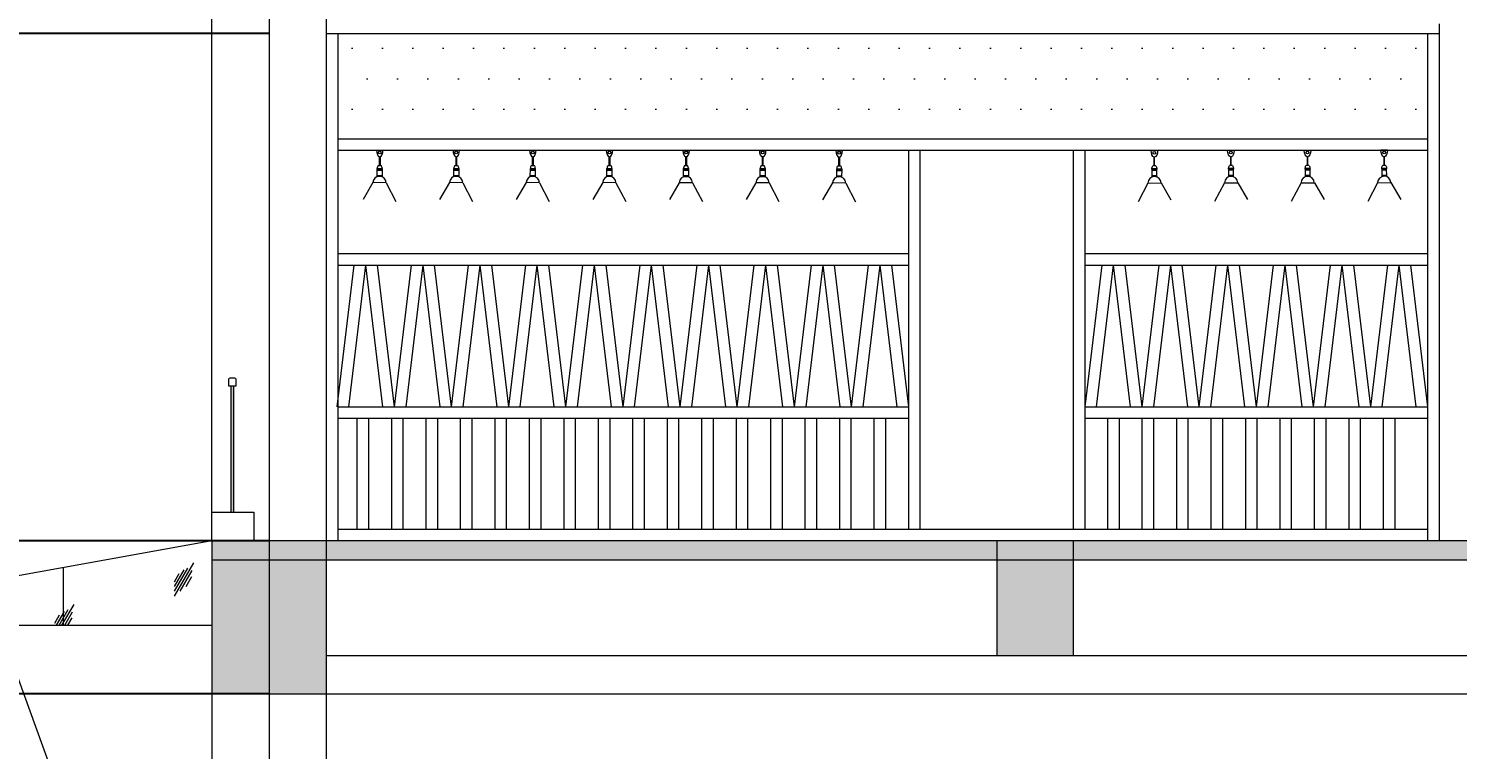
# Model space of a CAD drawing. Header units: millimetres. Extents: x 485872 to 486142, y -52344 to -52207.
# Drawn here: x 486057.5 to 486064.97, y -52335.47 to -52331.7 of the extents above; entities that cross this region are included whole.
import ezdxf

# ---------------------------------------------------------------- set-up
doc = ezdxf.new("R2010")
doc.units = ezdxf.units.MM
doc.header["$LTSCALE"] = 15
doc.header["$PDMODE"] = 2
doc.header["$PDSIZE"] = -10
doc.linetypes.add('DASHDOTX2', pattern=[50.8, 25.4, -12.7, 0, -12.7])
doc.styles.get("Standard").update_dxf_attribs({"font": ''})
doc.styles.get('Standard').set_extended_font_data('Flux Architect', italic=True)
doc.dimstyles.get("Standard").update_dxf_attribs({"dimtxt": 0.2, "dimasz": 0.15, "dimexe": 0.1, "dimexo": 0.3, "dimgap": 0.1, "dimtad": 1, "dimzin": 0, "dimdsep": 46, "dimtxsty": 'Standard', "dimblk": 'ARCHTICK', "dimcen": 0.09, "dimdle": 0.1, "dimclrd": 4, "dimclrt": 2, "dimadec": 0, "dimazin": 0, "dimtfac": 1, "dimtofl": 0, "dimtmove": 0, "dimatfit": 3, "dimfxl": 1, "dimtfillclr": 1, "dimtolj": 1, "dimtzin": 0, "dimarcsym": 1})

# ---------------------------------------------------------------- blocks, each defined once
blk = doc.blocks.new('_ArchTick')
at = {"color": 0, "const_width": 0.15}
blk.add_lwpolyline([(-0.5, -0.5), (0.5, 0.5)], dxfattribs=at)
blk = doc.blocks.new('*D149')
at = {"color": 4, "linetype": 'Continuous', "lineweight": -2, "transparency": 16777216}
blk.add_line((486053.9905, -52337.9766), (486053.9905, -52335.0766), dxfattribs=at)
at = {"color": 0, "linetype": 'Continuous', "lineweight": -2, "transparency": 16777216}
for p, q in [((486058.7597, -52335.1766), (486053.8905, -52335.1766)), ((486058.1597, -52337.8766), (486053.8905, -52337.8766))]:
    blk.add_line(p, q, dxfattribs=at)
at = {"layer": 'Defpoints', "color": 0, "linetype": 'Continuous', "lineweight": 13, "transparency": 16777216}
for p in [(486053.9905, -52335.1766), (486059.0597, -52335.1766), (486058.4597, -52337.8766)]:
    blk.add_point(p, dxfattribs=at)
at = {"color": 4, "linetype": 'Continuous', "lineweight": -2, "transparency": 16777216, "xscale": 0.15, "yscale": 0.15, "zscale": 0.15}
for p, rotation in [((486053.9905, -52335.1766), 90), ((486053.9905, -52337.8766), 270)]:
    blk.add_blockref('_ArchTick', p, dxfattribs=dict(at, rotation=rotation))
at = {"color": 2, "linetype": 'Continuous', "lineweight": 13, "transparency": 16777216, "insert": (486053.7883, -52336.5266), "char_height": 0.2, "attachment_point": 5, "rotation": 90}
blk.add_mtext('\\A1;2.70', dxfattribs=at)
blk = doc.blocks.new('*D150')
at = {"color": 4, "linetype": 'Continuous', "lineweight": -2, "transparency": 16777216}
blk.add_line((486053.9905, -52335.2766), (486053.9905, -52334.2766), dxfattribs=at)
at = {"color": 0, "linetype": 'Continuous', "lineweight": -2, "transparency": 16777216}
for p, q in [((486058.7597, -52334.3766), (486053.8905, -52334.3766)), ((486058.7597, -52335.1766), (486053.8905, -52335.1766))]:
    blk.add_line(p, q, dxfattribs=at)
at = {"layer": 'Defpoints', "color": 0, "linetype": 'Continuous', "lineweight": 13, "transparency": 16777216}
for p in [(486053.9905, -52334.3766), (486059.0597, -52334.3766), (486059.0597, -52335.1766)]:
    blk.add_point(p, dxfattribs=at)
at = {"color": 4, "linetype": 'Continuous', "lineweight": -2, "transparency": 16777216, "xscale": 0.15, "yscale": 0.15, "zscale": 0.15}
for p, rotation in [((486053.9905, -52334.3766), 90), ((486053.9905, -52335.1766), 270)]:
    blk.add_blockref('_ArchTick', p, dxfattribs=dict(at, rotation=rotation))
at = {"color": 2, "linetype": 'Continuous', "lineweight": 13, "transparency": 16777216, "insert": (486053.7883, -52334.7766), "char_height": 0.2, "attachment_point": 5, "rotation": 90}
blk.add_mtext('\\A1;0.80', dxfattribs=at)
blk = doc.blocks.new('*D151')
at = {"color": 4, "linetype": 'Continuous', "lineweight": -2, "transparency": 16777216}
blk.add_line((486053.9905, -52334.4766), (486053.9905, -52331.6266), dxfattribs=at)
at = {"color": 0, "linetype": 'Continuous', "lineweight": -2, "transparency": 16777216}
for p, q in [((486058.7597, -52331.7266), (486053.8905, -52331.7266)), ((486058.7597, -52334.3766), (486053.8905, -52334.3766))]:
    blk.add_line(p, q, dxfattribs=at)
at = {"layer": 'Defpoints', "color": 0, "linetype": 'Continuous', "lineweight": 13, "transparency": 16777216}
for p in [(486053.9905, -52331.7266), (486059.0597, -52331.7266), (486059.0597, -52334.3766)]:
    blk.add_point(p, dxfattribs=at)
at = {"color": 4, "linetype": 'Continuous', "lineweight": -2, "transparency": 16777216, "xscale": 0.15, "yscale": 0.15, "zscale": 0.15}
for p, rotation in [((486053.9905, -52331.7266), 90), ((486053.9905, -52334.3766), 270)]:
    blk.add_blockref('_ArchTick', p, dxfattribs=dict(at, rotation=rotation))
at = {"color": 2, "linetype": 'Continuous', "lineweight": 13, "transparency": 16777216, "insert": (486053.7883, -52333.0516), "char_height": 0.2, "attachment_point": 5, "rotation": 90}
blk.add_mtext('\\A1;2.65', dxfattribs=at)
blk = doc.blocks.new('*D152')
at = {"color": 4, "linetype": 'Continuous', "lineweight": -2, "transparency": 16777216}
blk.add_line((486053.9905, -52331.8266), (486053.9905, -52330.8766), dxfattribs=at)
at = {"color": 0, "linetype": 'Continuous', "lineweight": -2, "transparency": 16777216}
for p, q in [((486058.7597, -52330.9766), (486053.8905, -52330.9766)), ((486058.7597, -52331.7266), (486053.8905, -52331.7266))]:
    blk.add_line(p, q, dxfattribs=at)
at = {"layer": 'Defpoints', "color": 0, "linetype": 'Continuous', "lineweight": 13, "transparency": 16777216}
for p in [(486053.9905, -52330.9766), (486059.0597, -52330.9766), (486059.0597, -52331.7266)]:
    blk.add_point(p, dxfattribs=at)
at = {"color": 4, "linetype": 'Continuous', "lineweight": -2, "transparency": 16777216, "xscale": 0.15, "yscale": 0.15, "zscale": 0.15}
for p, rotation in [((486053.9905, -52330.9766), 90), ((486053.9905, -52331.7266), 270)]:
    blk.add_blockref('_ArchTick', p, dxfattribs=dict(at, rotation=rotation))
at = {"color": 2, "linetype": 'Continuous', "lineweight": 13, "transparency": 16777216, "insert": (486053.7883, -52331.3516), "char_height": 0.2, "attachment_point": 5, "rotation": 90}
blk.add_mtext('\\A1;0.75', dxfattribs=at)

msp = doc.modelspace()

# ---------------------------------------------------------------- hatches: boundary and pattern name
at = {"linetype": 'Continuous', "lineweight": 9}
h = msp.add_hatch(dxfattribs=at)
h.set_pattern_fill('DOTS', color=254, scale=0.1)
h.set_pattern_definition([(0, (485401.17337, -52287.03726), (0.079375, 0.15875), [0, -0.15875])])
h.paths.add_polyline_path([(486064.811, -52331.7266), (486059.1197, -52331.7266), (486059.1197, -52332.2766), (486064.811, -52332.2766)])
at = {"linetype": 'Continuous', "lineweight": 13}
h = msp.add_hatch(color=153, dxfattribs=at)
h.dxf.hatch_style = 1
h.paths.add_polyline_path([(486058.5747, -52333.5666), (486058.5597, -52333.5666), (486058.5597, -52334.2266), (486058.5747, -52334.2266)])
h = msp.add_hatch(dxfattribs=at)
h.set_pattern_fill('ANSI31', color=4, scale=0.8, angle=45)
h.set_pattern_definition([(90, (485666.5243, -52290.9366), (-2.54, 2e-16), [])])
h.paths.add_polyline_path([(486058.4597, -52334.8175), (486058.4597, -52334.3766), (486056.0197, -52334.8175)])
h = msp.add_hatch(dxfattribs=at)
h.set_pattern_fill('GLASS', color=4, scale=0.5, pattern_type=2)
h.set_pattern_definition([(60, (485666.5243, -52290.91164), (-0.374989, 0.2165), [0.14, -0.36]), (60, (485666.5843, -52290.88664), (-0.374989, 0.2165), [0.06, -0.44]), (60, (485666.5243, -52290.88664), (-0.374989, 0.2165), [0.1, -0.4]), (60, (485666.5543, -52290.91164), (-0.374989, 0.2165), [0.125, -0.375]), (60, (485666.5243, -52290.93664), (-0.374989, 0.2165), [0.2, -0.3]), (60, (485666.5243, -52290.86164), (-0.374989, 0.2165), [0.05, -0.45])])
h.paths.add_polyline_path([(486058.4597, -52334.8175), (486058.4597, -52334.3766), (486056.0197, -52334.8175)])
h = msp.add_hatch(color=256, dxfattribs=at)
h.dxf.hatch_style = 1
h.paths.add_polyline_path([(486058.4597, -52335.1766), (486059.0597, -52335.1766), (486059.0597, -52334.3766), (486058.4597, -52334.3766)])
h = msp.add_hatch(color=256, dxfattribs=at)
h.dxf.hatch_style = 1
h.paths.add_polyline_path([(486067.9797, -52334.4766), (486067.9797, -52334.3766), (486059.0597, -52334.3766), (486059.0597, -52334.4766)])
h = msp.add_hatch(color=256, dxfattribs=at)
h.dxf.hatch_style = 1
h.paths.add_polyline_path([(486062.5597, -52334.9766), (486062.9597, -52334.9766), (486062.9597, -52334.3766), (486062.5597, -52334.3766)])

# ---------------------------------------------------------------- linework, layer by layer
for p, q in [((486058.4597, -52334.3766), (486058.4597, -52330.8766)), ((486059.0597, -52334.3766), (486059.0597, -52331.0968)), ((486057.3463, -52334.8175), (486058.0594, -52336.7766)), ((486059.0597, -52340.891), (486059.0597, -52334.8175))]:
    msp.add_line(p, q, dxfattribs=at)
at = {"color": 6, "linetype": 'DASHDOTX2', "lineweight": 13}
msp.add_line((486058.7597, -52330.8766), (486058.7597, -52342.3766), dxfattribs=at)
at = {"color": 254, "linetype": 'Continuous', "lineweight": 9}
for p, q in [((486059.1197, -52334.3766), (486059.1197, -52331.7266)), ((486059.3197, -52332.3366), (486059.354, -52332.3366)), ((486059.7197, -52332.3366), (486059.754, -52332.3366)), ((486060.1197, -52332.3366), (486060.154, -52332.3366)), ((486060.5197, -52332.3366), (486060.554, -52332.3366)), ((486060.9197, -52332.3376), (486060.954, -52332.3376)), ((486061.3197, -52332.3376), (486061.354, -52332.3376)), ((486061.7197, -52332.3386), (486061.754, -52332.3386)), ((486063.3997, -52332.3386), (486063.3654, -52332.3386)), ((486063.7997, -52332.3376), (486063.7654, -52332.3376)), ((486064.1997, -52332.3376), (486064.1654, -52332.3376)), ((486064.5997, -52332.3366), (486064.5654, -52332.3366)), ((486059.3292, -52332.4162), (486059.3444, -52332.4163)), ((486059.3356, -52332.4152), (486059.3356, -52332.3709)), ((486059.3387, -52332.3708), (486059.3387, -52332.4174)), ((486059.7292, -52332.4162), (486059.7444, -52332.4163)), ((486059.7356, -52332.4152), (486059.7356, -52332.3709)), ((486059.7387, -52332.3708), (486059.7387, -52332.4174)), ((486060.1292, -52332.4162), (486060.1444, -52332.4163)), ((486060.1356, -52332.4152), (486060.1356, -52332.3709)), ((486060.1387, -52332.3708), (486060.1387, -52332.4174)), ((486060.5292, -52332.4162), (486060.5444, -52332.4163)), ((486060.5356, -52332.4152), (486060.5356, -52332.3709)), ((486060.5387, -52332.3708), (486060.5387, -52332.4174)), ((486060.9292, -52332.4172), (486060.9443, -52332.4173)), ((486060.9356, -52332.4162), (486060.9356, -52332.3719)), ((486060.9387, -52332.3718), (486060.9387, -52332.4184)), ((486061.3292, -52332.4172), (486061.3443, -52332.4173)), ((486061.3356, -52332.4162), (486061.3356, -52332.3719)), ((486061.3387, -52332.3718), (486061.3387, -52332.4184)), ((486061.7292, -52332.4182), (486061.7443, -52332.4183)), ((486061.7356, -52332.4172), (486061.7356, -52332.3729)), ((486061.7387, -52332.3728), (486061.7387, -52332.4194)), ((486063.3902, -52332.4182), (486063.3751, -52332.4183)), ((486063.3807, -52332.3728), (486063.3807, -52332.4194)), ((486063.3839, -52332.4172), (486063.3839, -52332.3729)), ((486063.7902, -52332.4172), (486063.7751, -52332.4173)), ((486063.7807, -52332.3718), (486063.7807, -52332.4184)), ((486063.7839, -52332.4162), (486063.7839, -52332.3719)), ((486064.1902, -52332.4172), (486064.1751, -52332.4173)), ((486064.1807, -52332.3718), (486064.1807, -52332.4184)), ((486064.1839, -52332.4162), (486064.1839, -52332.3719)), ((486064.5902, -52332.4162), (486064.5751, -52332.4163)), ((486064.5807, -52332.3708), (486064.5807, -52332.4174)), ((486064.5839, -52332.4152), (486064.5839, -52332.3709)), ((486059.3235, -52332.4748), (486059.3238, -52332.432)), ((486059.3235, -52332.4724), (486059.3494, -52332.4725)), ((486059.3236, -52332.4682), (486059.3495, -52332.4684)), ((486059.3237, -52332.4346), (486059.3496, -52332.4347)), ((486059.3237, -52332.4367), (486059.3496, -52332.4368)), ((486059.3237, -52332.4387), (486059.3496, -52332.4389)), ((486059.3237, -52332.4408), (486059.3496, -52332.4409)), ((486059.3238, -52332.432), (486059.3497, -52332.4321)), ((486059.3497, -52332.4321), (486059.3494, -52332.4754)), ((486059.7235, -52332.4748), (486059.7238, -52332.432)), ((486059.7235, -52332.4724), (486059.7494, -52332.4725)), ((486059.7236, -52332.4682), (486059.7495, -52332.4684)), ((486059.7237, -52332.4346), (486059.7496, -52332.4347)), ((486059.7237, -52332.4367), (486059.7496, -52332.4368)), ((486059.7237, -52332.4387), (486059.7496, -52332.4389)), ((486059.7237, -52332.4408), (486059.7496, -52332.4409)), ((486059.7238, -52332.432), (486059.7497, -52332.4321)), ((486059.7497, -52332.4321), (486059.7494, -52332.4754)), ((486060.1235, -52332.4748), (486060.1238, -52332.432)), ((486060.1235, -52332.4724), (486060.1494, -52332.4725)), ((486060.1236, -52332.4682), (486060.1495, -52332.4684)), ((486060.1237, -52332.4346), (486060.1496, -52332.4347)), ((486060.1237, -52332.4367), (486060.1496, -52332.4368)), ((486060.1237, -52332.4387), (486060.1496, -52332.4389)), ((486060.1237, -52332.4408), (486060.1496, -52332.4409)), ((486060.1238, -52332.432), (486060.1497, -52332.4321)), ((486060.1497, -52332.4321), (486060.1494, -52332.4754)), ((486060.5235, -52332.4748), (486060.5238, -52332.432)), ((486060.5235, -52332.4724), (486060.5494, -52332.4725)), ((486060.5236, -52332.4682), (486060.5495, -52332.4684)), ((486060.5237, -52332.4346), (486060.5496, -52332.4347)), ((486060.5237, -52332.4367), (486060.5496, -52332.4368)), ((486060.5237, -52332.4387), (486060.5496, -52332.4389)), ((486060.5237, -52332.4408), (486060.5496, -52332.4409)), ((486060.5238, -52332.432), (486060.5497, -52332.4321)), ((486060.5497, -52332.4321), (486060.5494, -52332.4754)), ((486060.9235, -52332.4758), (486060.9238, -52332.433)), ((486060.9235, -52332.4734), (486060.9494, -52332.4735)), ((486060.9236, -52332.4692), (486060.9495, -52332.4694)), ((486060.9237, -52332.4356), (486060.9496, -52332.4357)), ((486060.9237, -52332.4376), (486060.9496, -52332.4378)), ((486060.9237, -52332.4397), (486060.9496, -52332.4399)), ((486060.9237, -52332.4418), (486060.9496, -52332.4419)), ((486060.9238, -52332.433), (486060.9497, -52332.4331)), ((486060.9497, -52332.4331), (486060.9494, -52332.4764)), ((486061.3235, -52332.4758), (486061.3238, -52332.433)), ((486061.3235, -52332.4734), (486061.3494, -52332.4735)), ((486061.3236, -52332.4692), (486061.3495, -52332.4694)), ((486061.3237, -52332.4356), (486061.3496, -52332.4357)), ((486061.3237, -52332.4376), (486061.3496, -52332.4378)), ((486061.3237, -52332.4397), (486061.3496, -52332.4399)), ((486061.3237, -52332.4418), (486061.3496, -52332.4419)), ((486061.3238, -52332.433), (486061.3497, -52332.4331)), ((486061.3497, -52332.4331), (486061.3494, -52332.4764)), ((486061.7235, -52332.4768), (486061.7237, -52332.434)), ((486061.7235, -52332.4744), (486061.7494, -52332.4745)), ((486061.7236, -52332.4702), (486061.7495, -52332.4704)), ((486061.7237, -52332.434), (486061.7496, -52332.4341)), ((486061.7237, -52332.4366), (486061.7496, -52332.4367)), ((486061.7237, -52332.4386), (486061.7496, -52332.4388)), ((486061.7237, -52332.4407), (486061.7496, -52332.4409)), ((486061.7237, -52332.4428), (486061.7496, -52332.4429)), ((486061.7496, -52332.4341), (486061.7494, -52332.4774)), ((486063.3957, -52332.434), (486063.3698, -52332.4341)), ((486063.3698, -52332.4341), (486063.3701, -52332.4774)), ((486063.3957, -52332.4366), (486063.3698, -52332.4367)), ((486063.3957, -52332.4386), (486063.3698, -52332.4388)), ((486063.3958, -52332.4407), (486063.3699, -52332.4409)), ((486063.3958, -52332.4428), (486063.3699, -52332.4429)), ((486063.3959, -52332.4702), (486063.37, -52332.4704)), ((486063.3959, -52332.4744), (486063.37, -52332.4745)), ((486063.396, -52332.4768), (486063.3957, -52332.434)), ((486063.7957, -52332.433), (486063.7698, -52332.4331)), ((486063.7698, -52332.4331), (486063.7701, -52332.4764)), ((486063.7957, -52332.4356), (486063.7698, -52332.4357)), ((486063.7957, -52332.4376), (486063.7698, -52332.4378)), ((486063.7958, -52332.4397), (486063.7699, -52332.4399)), ((486063.7958, -52332.4418), (486063.7699, -52332.4419)), ((486063.7959, -52332.4692), (486063.77, -52332.4694)), ((486063.7959, -52332.4734), (486063.77, -52332.4735)), ((486063.796, -52332.4758), (486063.7957, -52332.433)), ((486064.1957, -52332.433), (486064.1698, -52332.4331)), ((486064.1698, -52332.4331), (486064.1701, -52332.4764)), ((486064.1957, -52332.4356), (486064.1698, -52332.4357)), ((486064.1957, -52332.4376), (486064.1698, -52332.4378)), ((486064.1958, -52332.4397), (486064.1699, -52332.4399)), ((486064.1958, -52332.4418), (486064.1699, -52332.4419)), ((486064.1959, -52332.4692), (486064.17, -52332.4694)), ((486064.1959, -52332.4734), (486064.17, -52332.4735)), ((486064.196, -52332.4758), (486064.1957, -52332.433)), ((486064.5957, -52332.432), (486064.5698, -52332.4321)), ((486064.5698, -52332.4321), (486064.57, -52332.4754)), ((486064.5957, -52332.4346), (486064.5698, -52332.4347)), ((486064.5957, -52332.4367), (486064.5698, -52332.4368)), ((486064.5957, -52332.4387), (486064.5699, -52332.4389)), ((486064.5958, -52332.4408), (486064.5699, -52332.4409)), ((486064.5959, -52332.4682), (486064.57, -52332.4684)), ((486064.5959, -52332.4724), (486064.57, -52332.4725)), ((486064.5959, -52332.4748), (486064.5957, -52332.432)), ((486059.3014, -52332.506), (486059.25, -52332.594)), ((486059.3708, -52332.5064), (486059.3014, -52332.506)), ((486059.3708, -52332.5064), (486059.422, -52332.6044)), ((486059.7014, -52332.506), (486059.65, -52332.594)), ((486059.7708, -52332.5064), (486059.7014, -52332.506)), ((486059.7708, -52332.5064), (486059.822, -52332.6044)), ((486060.1014, -52332.506), (486060.05, -52332.594)), ((486060.1708, -52332.5064), (486060.1014, -52332.506)), ((486060.1708, -52332.5064), (486060.222, -52332.6044)), ((486060.5014, -52332.506), (486060.45, -52332.594)), ((486060.5708, -52332.5064), (486060.5014, -52332.506)), ((486060.5708, -52332.5064), (486060.622, -52332.6044)), ((486060.9014, -52332.507), (486060.85, -52332.595)), ((486060.9708, -52332.5074), (486060.9014, -52332.507)), ((486060.9708, -52332.5074), (486061.022, -52332.6054)), ((486061.3014, -52332.507), (486061.25, -52332.595)), ((486061.3708, -52332.5074), (486061.3014, -52332.507)), ((486061.3708, -52332.5074), (486061.422, -52332.6054)), ((486061.7014, -52332.508), (486061.65, -52332.596)), ((486061.7708, -52332.5084), (486061.7014, -52332.508)), ((486061.7708, -52332.5084), (486061.822, -52332.6064)), ((486063.3487, -52332.5084), (486063.2975, -52332.6064)), ((486063.3487, -52332.5084), (486063.4181, -52332.508)), ((486063.4181, -52332.508), (486063.4695, -52332.596)), ((486063.7487, -52332.5074), (486063.6975, -52332.6054)), ((486063.7487, -52332.5074), (486063.8181, -52332.507)), ((486063.8181, -52332.507), (486063.8695, -52332.595)), ((486064.1487, -52332.5074), (486064.0975, -52332.6054)), ((486064.1487, -52332.5074), (486064.2181, -52332.507)), ((486064.2181, -52332.507), (486064.2695, -52332.595)), ((486064.5487, -52332.5064), (486064.4975, -52332.6044)), ((486064.5487, -52332.5064), (486064.6181, -52332.506)), ((486064.6181, -52332.506), (486064.6695, -52332.594)), ((486059.1155, -52333.6766), (486059.2043, -52332.9366)), ((486059.176, -52333.6766), (486059.2647, -52332.9366)), ((486059.3535, -52333.6766), (486059.2647, -52332.9366)), ((486059.414, -52333.6766), (486059.3252, -52332.9366)), ((486059.414, -52333.6766), (486059.5027, -52332.9366)), ((486059.4744, -52333.6766), (486059.5632, -52332.9366)), ((486059.6519, -52333.6766), (486059.5632, -52332.9366)), ((486059.7124, -52333.6766), (486059.6236, -52332.9366)), ((486059.7124, -52333.6766), (486059.8012, -52332.9366)), ((486059.7728, -52333.6766), (486059.8616, -52332.9366)), ((486059.9504, -52333.6766), (486059.8616, -52332.9366)), ((486060.0108, -52333.6766), (486059.922, -52332.9366)), ((486060.0108, -52333.6766), (486060.0996, -52332.9366)), ((486060.0712, -52333.6766), (486060.16, -52332.9366)), ((486060.2488, -52333.6766), (486060.16, -52332.9366)), ((486060.3092, -52333.6766), (486060.2204, -52332.9366)), ((486060.3092, -52333.6766), (486060.398, -52332.9366)), ((486060.3696, -52333.6766), (486060.4584, -52332.9366)), ((486060.5472, -52333.6766), (486060.4584, -52332.9366)), ((486060.6076, -52333.6766), (486060.5189, -52332.9366)), ((486060.6076, -52333.6766), (486060.6964, -52332.9366)), ((486060.6681, -52333.6766), (486060.7568, -52332.9366)), ((486060.8456, -52333.6766), (486060.7568, -52332.9366)), ((486060.9061, -52333.6766), (486060.8173, -52332.9366)), ((486060.9061, -52333.6766), (486060.9948, -52332.9366)), ((486060.9665, -52333.6766), (486061.0553, -52332.9366)), ((486061.144, -52333.6766), (486061.0553, -52332.9366)), ((486061.2045, -52333.6766), (486061.1157, -52332.9366)), ((486061.2045, -52333.6766), (486061.2933, -52332.9366)), ((486061.2649, -52333.6766), (486061.3537, -52332.9366)), ((486061.4425, -52333.6766), (486061.3537, -52332.9366)), ((486061.5029, -52333.6766), (486061.4141, -52332.9366)), ((486061.5029, -52333.6766), (486061.5917, -52332.9366)), ((486061.5633, -52333.6766), (486061.6521, -52332.9366)), ((486061.7409, -52333.6766), (486061.6521, -52332.9366)), ((486061.8013, -52333.6766), (486061.7125, -52332.9366)), ((486061.8013, -52333.6766), (486061.8901, -52332.9366)), ((486061.8617, -52333.6766), (486061.9505, -52332.9366)), ((486062.0393, -52333.6766), (486061.9505, -52332.9366)), ((486062.0997, -52333.6766), (486062.011, -52332.9366)), ((486063.0205, -52333.6766), (486063.1093, -52332.9366)), ((486063.081, -52333.6766), (486063.1697, -52332.9366)), ((486063.2585, -52333.6766), (486063.1697, -52332.9366)), ((486063.3189, -52333.6766), (486063.2302, -52332.9366)), ((486063.3189, -52333.6766), (486063.4077, -52332.9366)), ((486063.3794, -52333.6766), (486063.4682, -52332.9366)), ((486063.5569, -52333.6766), (486063.4682, -52332.9366)), ((486063.6174, -52333.6766), (486063.5286, -52332.9366)), ((486063.6174, -52333.6766), (486063.7061, -52332.9366)), ((486063.6778, -52333.6766), (486063.7666, -52332.9366)), ((486063.8554, -52333.6766), (486063.7666, -52332.9366)), ((486063.9158, -52333.6766), (486063.827, -52332.9366)), ((486063.9158, -52333.6766), (486064.0046, -52332.9366)), ((486063.9762, -52333.6766), (486064.065, -52332.9366)), ((486064.1538, -52333.6766), (486064.065, -52332.9366)), ((486064.2142, -52333.6766), (486064.1254, -52332.9366)), ((486064.2142, -52333.6766), (486064.303, -52332.9366)), ((486064.2746, -52333.6766), (486064.3634, -52332.9366)), ((486064.4522, -52333.6766), (486064.3634, -52332.9366)), ((486064.5126, -52333.6766), (486064.4238, -52332.9366)), ((486064.5126, -52333.6766), (486064.6014, -52332.9366)), ((486064.5731, -52333.6766), (486064.6618, -52332.9366)), ((486064.7506, -52333.6766), (486064.6618, -52332.9366)), ((486064.811, -52333.6766), (486064.7223, -52332.9366))]:
    msp.add_line(p, q, dxfattribs=at)
for points in [[(486064.871, -52334.3766), (486064.871, -52331.6766)], [(486064.811, -52334.3766), (486064.811, -52331.7266)], [(486059.1197, -52332.2766), (486064.811, -52332.2766)], [(486059.1197, -52332.3366), (486064.811, -52332.3366)], [(486062.0997, -52334.3166), (486062.0997, -52332.3366)], [(486062.1597, -52334.3166), (486062.1597, -52332.3366)], [(486062.9597, -52334.3166), (486062.9597, -52332.3366)], [(486063.0197, -52332.3366), (486063.0197, -52334.3166)], [(486059.1197, -52332.8766), (486062.0997, -52332.8766)], [(486059.1197, -52332.9366), (486062.0997, -52332.9366)], [(486063.0197, -52332.8766), (486064.811, -52332.8766)], [(486063.0197, -52332.9366), (486064.811, -52332.9366)], [(486059.1197, -52333.6766), (486062.0997, -52333.6766)], [(486063.0197, -52333.6766), (486064.811, -52333.6766)], [(486059.1197, -52333.7366), (486062.0997, -52333.7366)], [(486059.2197, -52334.3166), (486059.2197, -52333.7366)], [(486059.2797, -52334.3166), (486059.2797, -52333.7366)], [(486059.3997, -52334.3166), (486059.3997, -52333.7366)], [(486059.4597, -52334.3166), (486059.4597, -52333.7366)], [(486059.5797, -52334.3166), (486059.5797, -52333.7366)], [(486059.6397, -52334.3166), (486059.6397, -52333.7366)], [(486059.7597, -52334.3166), (486059.7597, -52333.7366)], [(486059.8197, -52334.3166), (486059.8197, -52333.7366)], [(486059.9397, -52334.3166), (486059.9397, -52333.7366)], [(486059.9997, -52334.3166), (486059.9997, -52333.7366)], [(486060.1197, -52334.3166), (486060.1197, -52333.7366)], [(486060.1797, -52334.3166), (486060.1797, -52333.7366)], [(486060.2997, -52334.3166), (486060.2997, -52333.7366)], [(486060.3597, -52334.3166), (486060.3597, -52333.7366)], [(486060.4797, -52334.3166), (486060.4797, -52333.7366)], [(486060.5397, -52334.3166), (486060.5397, -52333.7366)], [(486060.6597, -52334.3166), (486060.6597, -52333.7366)], [(486060.7197, -52334.3166), (486060.7197, -52333.7366)], [(486060.8397, -52334.3166), (486060.8397, -52333.7366)], [(486060.8997, -52334.3166), (486060.8997, -52333.7366)], [(486061.0197, -52334.3166), (486061.0197, -52333.7366)], [(486061.0797, -52334.3166), (486061.0797, -52333.7366)], [(486061.1997, -52334.3166), (486061.1997, -52333.7366)], [(486061.2597, -52334.3166), (486061.2597, -52333.7366)], [(486061.3797, -52334.3166), (486061.3797, -52333.7366)], [(486061.4397, -52334.3166), (486061.4397, -52333.7366)], [(486061.5597, -52334.3166), (486061.5597, -52333.7366)], [(486061.6197, -52334.3166), (486061.6197, -52333.7366)], [(486061.7397, -52334.3166), (486061.7397, -52333.7366)], [(486061.7997, -52334.3166), (486061.7997, -52333.7366)], [(486061.9197, -52334.3166), (486061.9197, -52333.7366)], [(486061.9797, -52334.3166), (486061.9797, -52333.7366)], [(486063.0197, -52333.7366), (486064.811, -52333.7366)], [(486063.1397, -52334.3166), (486063.1397, -52333.7366)], [(486063.1997, -52334.3166), (486063.1997, -52333.7366)], [(486063.3197, -52334.3166), (486063.3197, -52333.7366)], [(486063.3797, -52334.3166), (486063.3797, -52333.7366)], [(486063.4997, -52334.3166), (486063.4997, -52333.7366)], [(486063.5597, -52334.3166), (486063.5597, -52333.7366)], [(486063.6797, -52334.3166), (486063.6797, -52333.7366)], [(486063.7397, -52334.3166), (486063.7397, -52333.7366)], [(486063.8597, -52334.3166), (486063.8597, -52333.7366)], [(486063.9197, -52334.3166), (486063.9197, -52333.7366)], [(486064.0397, -52334.3166), (486064.0397, -52333.7366)], [(486064.0997, -52334.3166), (486064.0997, -52333.7366)], [(486064.2197, -52334.3166), (486064.2197, -52333.7366)], [(486064.2797, -52334.3166), (486064.2797, -52333.7366)], [(486064.3997, -52334.3166), (486064.3997, -52333.7366)], [(486064.4597, -52334.3166), (486064.4597, -52333.7366)], [(486064.5797, -52334.3166), (486064.5797, -52333.7366)], [(486064.6397, -52334.3166), (486064.6397, -52333.7366)], [(486059.1197, -52334.3166), (486064.811, -52334.3166)]]:
    msp.add_lwpolyline(points, dxfattribs=at)
at = {"linetype": 'Continuous', "lineweight": 13}
for points in [[(486059.0597, -52331.7266), (486064.871, -52331.7266)], [(486058.5747, -52333.5266), (486058.5597, -52333.5266)], [(486058.4597, -52334.3766), (486058.4597, -52334.2266), (486058.6797, -52334.2266), (486058.6797, -52334.3766)], [(486058.4597, -52334.3766), (486058.4597, -52336.7766)], [(486068.0797, -52334.3766), (486058.4597, -52334.3766)], [(486058.4597, -52334.4766), (486068.0797, -52334.4766)], [(486059.0597, -52334.9766), (486066.4597, -52334.9766)], [(486059.0597, -52335.1766), (486066.4597, -52335.1766)]]:
    msp.add_lwpolyline(points, dxfattribs=at)
msp.add_lwpolyline([(486058.5472, -52333.5666), (486058.5872, -52333.5666), (486058.5872, -52333.5366, 0.414214), (486058.5772, -52333.5266), (486058.5572, -52333.5266, 0.414214), (486058.5472, -52333.5366)], format="xyb", close=True, dxfattribs=at)
at = {"color": 153, "linetype": 'Continuous', "lineweight": 13}
msp.add_lwpolyline([(486058.5597, -52333.5666), (486058.5597, -52334.2266), (486058.5747, -52334.2266), (486058.5747, -52333.5666)], dxfattribs=at)
at = {"color": 4, "linetype": 'Continuous', "lineweight": 13}
msp.add_lwpolyline([(486058.4597, -52334.3766), (486056.0197, -52334.8175), (486058.4597, -52334.8175)], dxfattribs=at)
at = {"linetype": 'Continuous', "lineweight": 5}
for points in [[(486058.4597, -52334.3766), (486058.4597, -52334.3766)], [(486058.4597, -52334.4766), (486058.4597, -52334.5766)]]:
    msp.add_lwpolyline(points, dxfattribs=at)
at = {"linetype": 'Continuous', "lineweight": 13}
for points in [[(486058.4597, -52335.1766), (486059.0597, -52335.1766), (486059.0597, -52334.3766), (486058.4597, -52334.3766)], [(486062.5597, -52334.9766), (486062.9597, -52334.9766), (486062.9597, -52334.3766), (486062.5597, -52334.3766)]]:
    msp.add_lwpolyline(points, close=True, dxfattribs=at)
at = {"color": 254, "linetype": 'Continuous', "lineweight": 9}
for centre in [(486059.3369, -52332.3485), (486059.7369, -52332.3485), (486060.1369, -52332.3485), (486060.5369, -52332.3485), (486060.9369, -52332.3495), (486061.3369, -52332.3495), (486061.7369, -52332.3505), (486063.3826, -52332.3505), (486063.7826, -52332.3495), (486064.1826, -52332.3495), (486064.5826, -52332.3485)]:
    msp.add_circle(centre, 0.00711, dxfattribs=at)
for centre, radius, start, end in [((486059.3372, -52332.3727), 0.00242, 51.23163, 132.6679), ((486059.7372, -52332.3727), 0.00242, 51.23163, 132.6679), ((486060.1372, -52332.3727), 0.00242, 51.23163, 132.6679), ((486060.5372, -52332.3727), 0.00242, 51.23163, 132.6679), ((486060.9372, -52332.3737), 0.00242, 51.23163, 132.6679), ((486061.3372, -52332.3737), 0.00242, 51.23163, 132.6679), ((486061.7372, -52332.3747), 0.00242, 51.23163, 132.6679), ((486063.3823, -52332.3747), 0.00242, 47.3321, 128.76837), ((486063.7823, -52332.3737), 0.00242, 47.3321, 128.76837), ((486064.1823, -52332.3737), 0.00242, 47.3321, 128.76837), ((486064.5822, -52332.3727), 0.00242, 47.3321, 128.76837), ((486059.3361, -52332.5072), 0.0347, 1.33744, 178.03912), ((486059.7361, -52332.5072), 0.0347, 1.33744, 178.03912), ((486060.1361, -52332.5072), 0.0347, 1.33744, 178.03912), ((486060.5361, -52332.5072), 0.0347, 1.33744, 178.03912), ((486060.9361, -52332.5082), 0.0347, 1.33744, 178.03912), ((486061.3361, -52332.5082), 0.0347, 1.33744, 178.03912), ((486061.7361, -52332.5092), 0.0347, 1.33744, 178.03912), ((486063.3834, -52332.5092), 0.0347, 1.96088, 178.66256), ((486063.7834, -52332.5082), 0.0347, 1.96088, 178.66256), ((486064.1834, -52332.5082), 0.0347, 1.96088, 178.66256), ((486064.5834, -52332.5072), 0.0347, 1.96088, 178.66256)]:
    msp.add_arc(centre, radius, start, end, dxfattribs=at)
for centre, major_axis, ratio, start_param, end_param in [((486059.3369, -52332.3349), (0, 0.0361), 0.47541, 1.619996, 3.065556), ((486059.3369, -52332.3349), (0, 0.0361), 0.47541, 3.249996, 4.663189), ((486059.7369, -52332.3349), (0, 0.0361), 0.47541, 1.619996, 3.065556), ((486059.7369, -52332.3349), (0, 0.0361), 0.47541, 3.249996, 4.663189), ((486060.1369, -52332.3349), (0, 0.0361), 0.47541, 1.619996, 3.065556), ((486060.1369, -52332.3349), (0, 0.0361), 0.47541, 3.249996, 4.663189), ((486060.5369, -52332.3349), (0, 0.0361), 0.47541, 1.619996, 3.065556), ((486060.5369, -52332.3349), (0, 0.0361), 0.47541, 3.249996, 4.663189), ((486060.9369, -52332.3359), (0, 0.0361), 0.47541, 1.619996, 3.065556), ((486060.9369, -52332.3359), (0, 0.0361), 0.47541, 3.249996, 4.663189), ((486061.3369, -52332.3359), (0, 0.0361), 0.47541, 1.619996, 3.065556), ((486061.3369, -52332.3359), (0, 0.0361), 0.47541, 3.249996, 4.663189), ((486061.7369, -52332.3369), (0, 0.0361), 0.47541, 1.619996, 3.065556), ((486061.7369, -52332.3369), (0, 0.0361), 0.47541, 3.249996, 4.663189), ((486059.3367, -52332.4331), (0.0001, 0.0207), 0.625, 0.622368, 1.622535), ((486059.3367, -52332.4331), (0.0001, 0.0207), 0.625, 4.66065, 5.660817), ((486059.7367, -52332.4331), (0.0001, 0.0207), 0.625, 0.622368, 1.622535), ((486059.7367, -52332.4331), (0.0001, 0.0207), 0.625, 4.66065, 5.660817), ((486060.1367, -52332.4331), (0.0001, 0.0207), 0.625, 0.622368, 1.622535), ((486060.1367, -52332.4331), (0.0001, 0.0207), 0.625, 4.66065, 5.660817), ((486060.5367, -52332.4331), (0.0001, 0.0207), 0.625, 0.622368, 1.622535), ((486060.5367, -52332.4331), (0.0001, 0.0207), 0.625, 4.66065, 5.660817), ((486060.9367, -52332.4341), (0.0001, 0.0207), 0.625, 0.622368, 1.622535), ((486060.9367, -52332.4341), (0.0001, 0.0207), 0.625, 4.66065, 5.660817), ((486061.3367, -52332.4341), (0.0001, 0.0207), 0.625, 0.622368, 1.622535), ((486061.3367, -52332.4341), (0.0001, 0.0207), 0.625, 4.66065, 5.660817), ((486061.7367, -52332.4351), (0.0001, 0.0207), 0.625, 0.622368, 1.622535), ((486061.7367, -52332.4351), (0.0001, 0.0207), 0.625, 4.66065, 5.660817)]:
    msp.add_ellipse(centre, major_axis=major_axis, ratio=ratio, start_param=start_param, end_param=end_param, dxfattribs=at)
at = {"color": 254, "linetype": 'Continuous', "lineweight": 9, "extrusion": (0, 0, -1)}
for centre, major_axis, ratio, start_param, end_param in [((486063.3826, -52332.3369), (0, 0.0361), 0.47541, 3.249996, 4.663189), ((486063.3826, -52332.3369), (0, 0.0361), 0.47541, 1.619996, 3.065556), ((486063.7826, -52332.3359), (0, 0.0361), 0.47541, 3.249996, 4.663189), ((486063.7826, -52332.3359), (0, 0.0361), 0.47541, 1.619996, 3.065556), ((486064.1826, -52332.3359), (0, 0.0361), 0.47541, 3.249996, 4.663189), ((486064.1826, -52332.3359), (0, 0.0361), 0.47541, 1.619996, 3.065556), ((486064.5826, -52332.3349), (0, 0.0361), 0.47541, 3.249996, 4.663189), ((486064.5826, -52332.3349), (0, 0.0361), 0.47541, 1.619996, 3.065556), ((486063.3828, -52332.4351), (-0.0001, 0.0207), 0.625, 4.66065, 5.660817), ((486063.3828, -52332.4351), (-0.0001, 0.0207), 0.625, 0.622368, 1.622535), ((486063.7828, -52332.4341), (-0.0001, 0.0207), 0.625, 4.66065, 5.660817), ((486063.7828, -52332.4341), (-0.0001, 0.0207), 0.625, 0.622368, 1.622535), ((486064.1828, -52332.4341), (-0.0001, 0.0207), 0.625, 4.66065, 5.660817), ((486064.1828, -52332.4341), (-0.0001, 0.0207), 0.625, 0.622368, 1.622535), ((486064.5828, -52332.4331), (-0.0001, 0.0207), 0.625, 4.66065, 5.660817), ((486064.5828, -52332.4331), (-0.0001, 0.0207), 0.625, 0.622368, 1.622535)]:
    msp.add_ellipse(centre, major_axis=major_axis, ratio=ratio, start_param=start_param, end_param=end_param, dxfattribs=at)

# ---------------------------------------------------------------- dimensions: what is measured, and where the dimension line sits
at = {"linetype": 'Continuous', "lineweight": 13}
for base, p1, p2, picture, middle in [((486053.9905, -52330.9766), (486059.0597, -52331.7266), (486059.0597, -52330.9766), '*D152', (486053.7883, -52331.3516)), ((486053.9905, -52331.7266), (486059.0597, -52334.3766), (486059.0597, -52331.7266), '*D151', (486053.7883, -52333.0516)), ((486053.9905, -52334.3766), (486059.0597, -52335.1766), (486059.0597, -52334.3766), '*D150', (486053.7883, -52334.7766)), ((486053.9905, -52335.1766), (486058.4597, -52337.8766), (486059.0597, -52335.1766), '*D149', (486053.7883, -52336.5266))]:
    dim = msp.add_linear_dim(base=base, p1=p1, p2=p2, angle=90, dimstyle='Standard', override={"dimtmove": 1}, dxfattribs=at)
    dim.commit()
    dim.dimension.update_dxf_attribs({"geometry": picture, "text_midpoint": middle})

doc.saveas('drawing.dxf')
